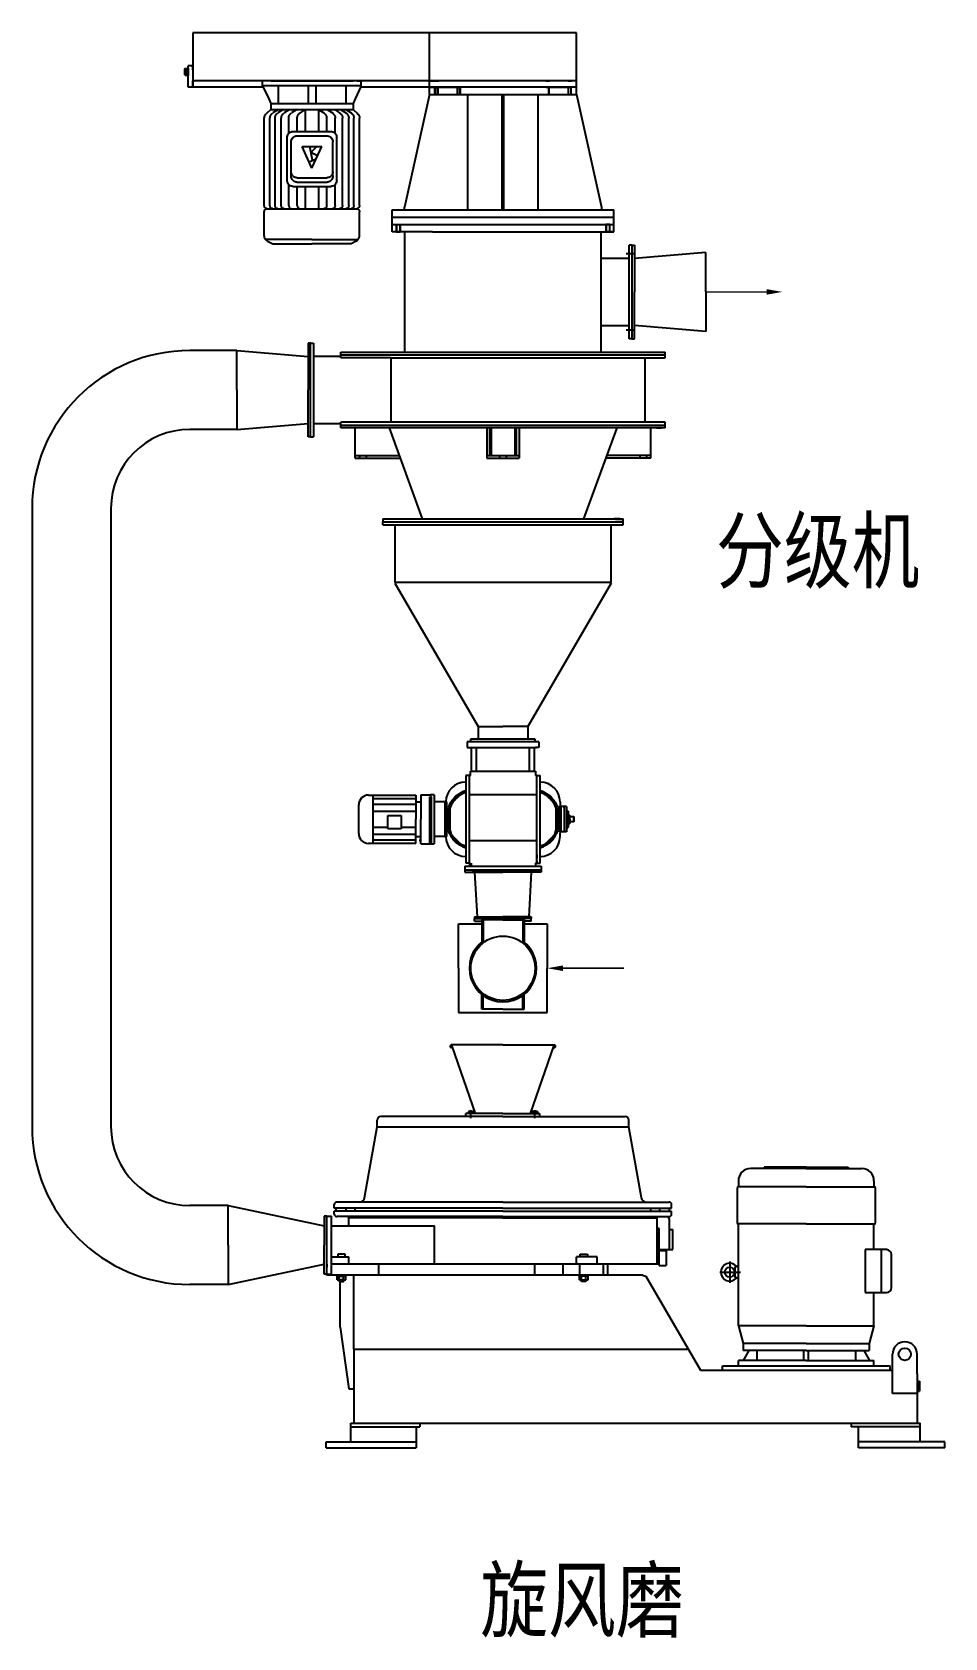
# Model space of a CAD drawing. Header units: millimetres. Extents: x 299 to 410, y 33 to 229.
import ezdxf

# ---------------------------------------------------------------- set-up
doc = ezdxf.new("R2010")
doc.units = ezdxf.units.MM
for name, pattern in [('GEN3A', [3.75, 3, -0.75]), ('GEN7', [13.75, 9.75, -1.5, 1, -1.5]), ('GEN7A', [7.625, 6, -0.75, 0.125, -0.75])]:
    doc.linetypes.add(name, pattern=pattern)
for name, color, linetype in [('0N', 7, 'Continuous'), ('2A', 7, 'GEN7'), ('3A', 6, 'GEN3A'), ('7', 4, 'GEN7'), ('7A', 4, 'GEN7A'), ('8', 1, 'Continuous'), ('9', 253, 'Continuous'), ('9N', 253, 'Continuous'), ('BEHIND', 253, 'Continuous'), ('sb', 2, 'Continuous')]:
    doc.layers.add(name, color=color, linetype=linetype)
doc.layers.add('AM_0', color=7, linetype='Continuous', lineweight=50)
doc.styles.add('QSDI', font='SimSun.ttf', dxfattribs={"width": 0.8})

# ---------------------------------------------------------------- blocks, each defined once
blk = doc.blocks.new('*U2')
at = {"layer": '0N'}
for p, q in [((0, 15), (0, -15)), ((3, 15), (0, 15)), ((3, -15), (3, 15)), ((0, -15), (3, -15))]:
    blk.add_line(p, q, dxfattribs=at)

msp = doc.modelspace()

# ---------------------------------------------------------------- linework, layer by layer
at = {"color": 2}
for p, q in [((347.15, 222.62), (347.15, 228.56)), ((318.35, 228.47), (318.35, 221.87)), ((365, 228.47), (318.35, 228.47)), ((318.35, 221.87), (318.35, 222.62)), ((327.33, 222.62), (318.35, 222.62)), ((326.89, 221.87), (318.35, 221.87)), ((327.33, 222.62), (318.5, 222.62)), ((364.85, 222.62), (321.72, 222.62)), ((326.82, 222.02), (326.82, 222.62)), ((337.83, 222.62), (327.81, 222.62)), ((337.83, 222.62), (327.81, 222.62)), ((365, 221.87), (338.75, 221.87)), ((347.15, 220.97), (344.07, 207.26)), ((347.15, 221.87), (347.15, 222.62)), ((347.15, 222.62), (347.7, 222.62)), ((347.15, 220.97), (347.15, 221.87)), ((347.15, 220.97), (365, 220.97)), ((348.15, 221.87), (350.49, 221.87)), ((352.85, 221.87), (350.85, 221.87)), ((354.35, 222.62), (350.95, 222.62)), ((351.8, 206.96), (351.8, 220.97)), ((355.95, 220.97), (355.95, 206.96)), ((356.19, 206.96), (356.19, 220.97)), ((361.28, 222.62), (357.8, 222.62)), ((360.35, 206.96), (360.35, 220.97)), ((361.65, 221.87), (363.99, 221.87)), ((365, 220.97), (365, 221.87)), ((365, 220.97), (368.07, 207.26)), ((344.07, 206.96), (344.07, 207.26)), ((355.95, 207.26), (356.19, 207.26)), ((368.07, 207.26), (368.07, 206.96)), ((342.57, 206.06), (342.57, 206.96)), ((342.57, 206.96), (369.57, 206.96)), ((342.57, 206.06), (343.08, 206.06)), ((342.57, 205.16), (342.57, 206.06)), ((342.57, 206.06), (369.57, 206.06)), ((342.57, 205.16), (343.08, 205.16)), ((342.57, 204.26), (342.57, 205.16)), ((342.57, 205.16), (369.57, 205.16)), ((343.56, 206.06), (348.99, 206.06)), ((343.56, 205.16), (344.67, 205.16)), ((343.56, 205.16), (344.67, 205.16)), ((344.97, 205.16), (354.57, 205.16)), ((363.15, 206.06), (368.58, 206.06)), ((369.06, 206.06), (369.57, 206.06)), ((369.06, 205.16), (369.57, 205.16)), ((369.18, 206.96), (369.57, 206.96)), ((369.57, 206.06), (369.57, 206.96)), ((369.57, 205.16), (369.57, 206.06)), ((369.57, 204.26), (369.57, 205.16)), ((347.51, 204.26), (342.57, 204.26)), ((344.12, 189.65), (344.12, 204.26)), ((347.51, 204.26), (369.57, 204.26)), ((368.03, 189.65), (368.03, 204.26)), ((369.57, 204.26), (368.97, 204.26)), ((371.77, 202.66), (371.41, 202.66)), ((371.41, 191.26), (371.41, 202.66)), ((371.77, 202.66), (372.07, 202.66)), ((371.77, 202.66), (371.77, 191.26)), ((372.07, 202.66), (372.07, 196.96)), ((380.77, 201.76), (372.07, 201.04)), ((380.77, 196.96), (380.77, 201.76)), ((371.41, 201.04), (368.1, 201.04)), ((372.07, 191.26), (372.07, 196.96)), ((380.77, 196.96), (380.77, 192.16)), ((368.1, 192.88), (371.41, 192.88)), ((380.77, 192.16), (372.07, 192.88)), ((323.67, 189.83), (317.97, 189.83)), ((323.67, 189.83), (332.37, 189.11)), ((323.67, 185.03), (323.67, 189.83)), ((332.37, 190.73), (332.37, 185.03)), ((332.67, 190.73), (332.37, 190.73)), ((332.67, 190.73), (333.03, 190.73)), ((332.67, 179.33), (332.67, 190.73)), ((333.03, 190.73), (333.03, 179.33)), ((336.35, 189.29), (336.35, 189.65)), ((336.35, 189.65), (375.8, 189.65)), ((371.77, 191.26), (371.41, 191.26)), ((371.77, 191.26), (372.07, 191.26)), ((375.8, 189.29), (375.8, 189.65)), ((336.35, 189.11), (333.03, 189.11)), ((336.35, 189.29), (337.1, 189.29)), ((336.35, 189.29), (336.95, 189.29)), ((336.35, 188.93), (336.35, 189.29)), ((342.42, 188.93), (336.35, 188.93)), ((337.1, 189.29), (375.8, 189.29)), ((337.25, 189.29), (348.63, 189.29)), ((342.42, 188.93), (342.42, 181.13)), ((342.42, 188.93), (375.8, 188.93)), ((363.54, 189.29), (374.87, 189.29)), ((373.39, 181.13), (373.39, 188.93)), ((375.23, 189.29), (375.8, 189.29)), ((375.8, 188.93), (375.8, 189.29)), ((323.67, 185.03), (323.67, 180.23)), ((332.37, 179.33), (332.37, 185.03)), ((323.67, 180.23), (317.97, 180.23)), ((323.67, 180.23), (332.37, 180.95)), ((333.03, 180.95), (336.35, 180.95)), ((336.35, 180.77), (336.35, 181.13)), ((336.35, 181.13), (336.35, 181.13)), ((375.8, 181.13), (336.35, 181.13)), ((336.35, 180.77), (336.89, 180.77)), ((337.1, 180.77), (375.8, 180.77)), ((365.97, 180.77), (374.87, 180.77)), ((375.8, 180.77), (375.8, 181.13)), ((332.67, 179.33), (332.37, 179.33)), ((332.67, 179.33), (333.03, 179.33)), ((354.09, 177.08), (358.05, 177.08)), ((298.77, 170.63), (298.77, 95.42)), ((308.37, 170.63), (308.37, 95.42)), ((341.45, 168.98), (342.05, 168.98)), ((341.45, 168.62), (341.45, 168.98)), ((341.45, 168.62), (342.05, 168.62)), ((341.45, 168.62), (342.2, 168.62)), ((342.2, 168.62), (369.06, 168.62)), ((342.35, 168.98), (346.39, 168.98)), ((342.35, 168.62), (343.08, 168.62)), ((342.9, 168.62), (342.9, 161.63)), ((365.76, 168.98), (368.57, 168.98)), ((368.57, 168.98), (370.7, 168.98)), ((369.06, 168.62), (370.7, 168.62)), ((369.24, 161.63), (369.24, 168.62)), ((370.7, 168.62), (370.7, 168.98)), ((356.07, 161.63), (342.9, 161.63)), ((343.08, 161.63), (342.93, 161.54)), ((342.93, 161.54), (353.04, 144.08)), ((369.24, 161.63), (356.07, 161.63)), ((369.22, 161.54), (359.1, 144.08)), ((369.06, 161.63), (369.22, 161.54)), ((353.04, 144.08), (353.04, 142.58)), ((353.04, 144.08), (356.07, 144.08)), ((359.1, 144.08), (356.07, 144.08)), ((359.1, 144.08), (359.1, 142.58)), ((360.44, 142.22), (351.71, 142.22)), ((360.44, 142.22), (351.71, 142.22)), ((351.71, 142.22), (351.71, 141.54)), ((351.71, 141.54), (360.15, 141.54)), ((352, 141.54), (352.31, 141.54)), ((352.17, 142.22), (352.17, 142.58)), ((352.17, 142.58), (359.97, 142.58)), ((352.24, 138.68), (352.24, 141.54)), ((352.86, 138.68), (352.86, 141.54)), ((359.29, 138.68), (359.29, 141.54)), ((359.91, 138.68), (359.91, 141.54)), ((359.97, 142.58), (359.97, 142.22)), ((360.44, 141.54), (360.03, 141.54)), ((360.44, 142.22), (360.44, 141.54)), ((352.12, 138.68), (352.79, 138.68)), ((352.12, 138.68), (360.03, 138.68)), ((352.12, 138.14), (352.12, 138.68)), ((359.36, 138.68), (360.03, 138.68)), ((360.03, 138.68), (360.03, 138.14)), ((351.54, 138.14), (351.54, 138.05)), ((351.95, 138.14), (351.54, 138.14)), ((351.54, 138.05), (351.54, 127.49)), ((351.54, 137.37), (351.54, 137.33)), ((351.95, 138.14), (351.95, 137.88)), ((351.95, 138.14), (351.95, 127.49)), ((351.95, 138.14), (351.95, 138.14)), ((351.95, 138.14), (352.12, 138.14)), ((351.95, 137.54), (351.95, 137.11)), ((360.2, 138.14), (360.03, 138.14)), ((360.2, 138.14), (360.61, 138.14)), ((360.2, 127.49), (360.2, 138.14)), ((360.2, 137.88), (360.2, 138.14)), ((360.2, 137.88), (360.2, 138.14)), ((360.2, 137.11), (360.2, 137.54)), ((360.2, 137.11), (360.2, 137.54)), ((360.61, 127.49), (360.61, 138.14)), ((339.72, 135.75), (340.29, 135.75)), ((340.22, 135.75), (340.22, 129.88)), ((340.22, 135.33), (345.45, 135.33)), ((340.29, 135.75), (345.45, 135.75)), ((345.45, 135.75), (345.45, 132.81)), ((345.45, 134.93), (346.06, 134.93)), ((346.06, 135.79), (346.06, 135.65)), ((346.06, 135.79), (347.24, 135.79)), ((346.06, 135.65), (346.06, 135.13)), ((346.06, 135.13), (346.06, 132.81)), ((347.68, 135.79), (347.24, 135.79)), ((347.24, 135.79), (347.24, 135.56)), ((347.24, 135.79), (347.24, 135.56)), ((347.68, 135.79), (347.68, 129.84)), ((349.01, 134.93), (347.68, 134.93)), ((349.01, 134.93), (349.13, 134.93)), ((351.95, 135.84), (360.2, 135.84)), ((363.02, 134.93), (363.02, 134.45)), ((338.52, 131.08), (338.52, 134.55)), ((340.22, 134.64), (345.45, 134.64)), ((340.22, 133.78), (345.45, 133.78)), ((342.05, 131.64), (342.05, 133.28)), ((342.05, 133.28), (343.69, 133.28)), ((343.69, 133.28), (343.69, 131.64)), ((363.53, 134.36), (363.1, 134.36)), ((363.81, 134.36), (363.53, 134.36)), ((363.53, 134.36), (363.53, 134.22)), ((363.53, 134.36), (363.53, 131.27)), ((363.53, 134.22), (363.53, 134.23)), ((363.81, 134.36), (363.81, 131.27)), ((363.81, 133.85), (363.95, 133.85)), ((364.01, 133.78), (363.95, 133.85)), ((364.01, 133.78), (364.01, 131.85)), ((364.01, 133.33), (364.19, 133.33)), ((364.19, 132.81), (364.19, 133.33)), ((364.19, 133.14), (364.7, 133.14)), ((364.7, 133.14), (364.7, 132.49)), ((364.7, 132.49), (364.7, 133.14)), ((340.22, 131.85), (342.05, 131.85)), ((340.22, 130.99), (345.45, 130.99)), ((343.69, 131.64), (342.05, 131.64)), ((343.69, 131.85), (345.45, 131.85)), ((345.45, 129.88), (345.45, 132.81)), ((346.06, 129.84), (346.06, 132.81)), ((347.24, 129.84), (347.24, 132.81)), ((363.02, 130.7), (363.02, 131.18)), ((363.53, 131.27), (363.1, 131.27)), ((363.53, 131.41), (363.53, 131.4)), ((363.53, 131.27), (363.53, 131.41)), ((363.81, 131.27), (363.53, 131.27)), ((363.81, 131.78), (363.95, 131.78)), ((363.95, 131.78), (364.01, 131.85)), ((364.01, 132.3), (364.19, 132.3)), ((364.19, 132.81), (364.19, 132.3)), ((364.7, 132.49), (364.19, 132.49)), ((345.45, 129.88), (339.72, 129.88)), ((340.22, 130.3), (345.45, 130.3)), ((345.45, 130.7), (346.06, 130.7)), ((346.06, 129.84), (347.68, 129.84)), ((349.01, 130.7), (347.68, 130.7)), ((349.01, 130.7), (349.13, 130.7)), ((360.2, 130.2), (351.95, 130.2)), ((351.43, 127.11), (360.72, 127.11)), ((351.43, 127.11), (351.43, 126.62)), ((351.95, 127.49), (351.54, 127.49)), ((351.95, 127.49), (352.12, 127.49)), ((360.2, 127.49), (360.03, 127.49)), ((360.03, 127.49), (360.03, 127.11)), ((360.2, 128.52), (360.2, 128.09)), ((360.2, 127.75), (360.2, 127.49)), ((360.2, 127.49), (360.61, 127.49)), ((360.61, 128.3), (360.61, 128.18)), ((360.61, 128.3), (360.61, 128.26)), ((360.61, 127.49), (360.61, 127.65)), ((360.72, 127.11), (360.72, 126.62)), ((351.43, 126.62), (351.43, 126.38)), ((360.72, 126.62), (351.43, 126.62)), ((351.43, 126.38), (356.07, 126.38)), ((352.32, 126.62), (356.07, 126.62)), ((352.62, 126.38), (352.94, 120.96)), ((359.82, 126.62), (356.07, 126.62)), ((360.72, 126.38), (356.07, 126.38)), ((359.52, 126.38), (359.21, 120.96)), ((360.72, 126.62), (360.72, 126.38)), ((350.67, 114.69), (350.67, 120.09)), ((350.67, 120.09), (353.49, 120.09)), ((352.62, 120.96), (356.07, 120.96)), ((352.62, 120.96), (352.62, 120.72)), ((352.62, 120.72), (356.07, 120.72)), ((352.62, 120.42), (352.62, 120.72)), ((352.62, 120.42), (353.49, 120.42)), ((353.49, 120.72), (353.49, 117.87)), ((356.07, 120.57), (353.49, 120.57)), ((353.67, 120.57), (353.67, 117.79)), ((359.52, 120.96), (356.07, 120.96)), ((359.52, 120.72), (356.07, 120.72)), ((356.07, 120.57), (358.65, 120.57)), ((358.47, 120.57), (358.47, 117.79)), ((358.65, 120.72), (358.65, 117.87)), ((359.52, 120.42), (358.65, 120.42)), ((358.65, 120.09), (361.47, 120.09)), ((359.52, 120.96), (359.52, 120.72)), ((359.52, 120.42), (359.52, 120.72)), ((361.47, 120.09), (361.47, 114.69)), ((350.67, 114.69), (350.67, 109.29)), ((361.47, 109.29), (361.47, 114.69)), ((353.49, 109.71), (353.49, 111.51)), ((353.67, 109.71), (353.67, 111.6)), ((358.47, 109.71), (358.47, 111.6)), ((358.65, 109.71), (358.65, 111.51)), ((356.07, 109.71), (353.49, 109.71)), ((356.07, 109.71), (358.65, 109.71)), ((350.67, 109.29), (361.47, 109.29)), ((349.77, 105.36), (349.77, 105.3)), ((356.07, 105.36), (349.77, 105.36)), ((349.94, 105.06), (349.77, 105.06)), ((352.71, 97.02), (349.89, 105.22)), ((356.07, 105.36), (362.37, 105.36)), ((359.44, 97.02), (362.26, 105.22)), ((362.21, 105.06), (362.37, 105.06)), ((362.37, 105.36), (362.37, 105.3)), ((340.76, 95.38), (340.76, 96.21)), ((356.07, 96.66), (341.21, 96.66)), ((351.57, 96.66), (351.57, 97.02)), ((356.07, 97.02), (351.57, 97.02)), ((351.88, 97.26), (351.88, 97.11)), ((352.17, 97.11), (351.88, 97.11)), ((351.9, 97.02), (351.9, 97.09)), ((351.9, 97.09), (352.44, 97.09)), ((351.92, 97.11), (351.92, 97.09)), ((351.95, 97.28), (352.4, 97.28)), ((352.03, 97.11), (352.03, 97.26)), ((352.14, 97.02), (352.21, 97.09)), ((352.47, 97.11), (352.17, 97.11)), ((352.18, 97.02), (352.25, 97.09)), ((352.32, 97.26), (352.32, 97.11)), ((352.43, 97.09), (352.43, 97.11)), ((352.44, 97.09), (352.44, 97.02)), ((352.47, 97.11), (352.47, 97.26)), ((356.07, 97.02), (360.57, 97.02)), ((356.07, 96.66), (370.94, 96.66)), ((359.68, 97.11), (359.68, 97.26)), ((359.68, 97.11), (359.97, 97.11)), ((360.24, 97.09), (359.7, 97.09)), ((359.7, 97.09), (359.7, 97.02)), ((359.72, 97.09), (359.72, 97.11)), ((360.2, 97.28), (359.75, 97.28)), ((359.83, 97.26), (359.83, 97.11)), ((359.97, 97.02), (359.9, 97.09)), ((360.01, 97.02), (359.94, 97.09)), ((359.97, 97.11), (360.27, 97.11)), ((360.12, 97.11), (360.12, 97.26)), ((360.23, 97.11), (360.23, 97.09)), ((360.24, 97.02), (360.24, 97.09)), ((360.27, 97.26), (360.27, 97.11)), ((360.57, 96.66), (360.57, 97.02)), ((371.39, 95.38), (371.39, 96.21)), ((339.24, 86.75), (340.76, 95.38)), ((340.76, 95.38), (371.39, 95.38)), ((372.91, 86.75), (371.39, 95.38)), ((392.97, 90.33), (386.22, 90.33)), ((387.87, 90.48), (387.87, 90.33)), ((392.97, 90.48), (387.87, 90.48)), ((392.97, 90.48), (398.07, 90.48)), ((392.97, 90.33), (399.72, 90.33)), ((398.07, 90.48), (398.07, 90.33)), ((384.57, 88.01), (384.57, 83.66)), ((392.97, 88.08), (384.65, 88.08)), ((384.72, 88.83), (384.72, 88.08)), ((392.97, 88.08), (401.3, 88.08)), ((401.22, 88.83), (401.22, 88.08)), ((401.37, 88.01), (401.37, 83.66)), ((335.55, 85.5), (335.55, 85.95)), ((356.07, 86.25), (335.85, 86.25)), ((356.07, 86.25), (376.29, 86.25)), ((376.59, 85.5), (376.59, 85.95)), ((322.62, 85.82), (317.97, 85.82)), ((322.62, 85.82), (334.32, 83.34)), ((322.62, 81.02), (322.62, 85.82)), ((334.32, 84.54), (334.32, 81.02)), ((334.62, 84.54), (334.32, 84.54)), ((334.62, 84.54), (335.22, 84.54)), ((334.62, 78.69), (334.62, 84.54)), ((335.22, 77.49), (335.22, 84.54)), ((356.07, 85.5), (335.55, 85.5)), ((335.55, 84.78), (335.55, 85.14)), ((356.07, 85.14), (335.55, 85.14)), ((335.79, 85.14), (335.79, 85.5)), ((356.07, 84.48), (335.85, 84.48)), ((336.99, 85.14), (336.99, 85.5)), ((337.17, 84.48), (337.32, 84.33)), ((337.32, 83.34), (337.32, 84.33)), ((356.07, 84.33), (337.32, 84.33)), ((338.09, 85.14), (338.09, 85.5)), ((356.07, 85.5), (376.59, 85.5)), ((356.07, 85.14), (376.59, 85.14)), ((356.07, 84.48), (376.29, 84.48)), ((356.07, 84.33), (374.84, 84.33)), ((374.06, 85.14), (374.06, 85.5)), ((374.84, 84.33), (374.99, 84.48)), ((374.84, 78.69), (374.84, 84.33)), ((375.15, 85.14), (375.15, 85.5)), ((375.15, 85.14), (376.44, 85.14)), ((376.34, 84.14), (376.19, 84.48)), ((376.34, 80.5), (376.34, 84.14)), ((376.35, 85.14), (376.35, 85.5)), ((376.59, 84.78), (376.59, 85.14)), ((335.22, 83.34), (347.76, 83.34)), ((347.76, 78.69), (347.76, 83.34)), ((375.08, 83.04), (374.84, 83.04)), ((375.08, 80.49), (375.08, 83.04)), ((376.34, 82.89), (376.73, 82.89)), ((376.73, 80.49), (376.73, 82.89)), ((392.97, 83.58), (384.65, 83.58)), ((384.72, 71.19), (384.72, 83.58)), ((392.97, 83.58), (401.3, 83.58)), ((401.22, 80.46), (401.22, 83.58)), ((322.62, 81.02), (322.62, 76.22)), ((334.32, 77.49), (334.32, 81.02)), ((374.84, 80.49), (376.73, 80.49)), ((375.08, 78.54), (375.08, 80.49)), ((375.08, 80.34), (375.92, 80.34)), ((375.33, 80.49), (375.33, 80.34)), ((375.66, 80.49), (375.66, 80.34)), ((375.92, 80.34), (375.92, 78.54)), ((400.13, 80.46), (400.13, 75.24)), ((402.74, 80.46), (400.13, 80.46)), ((402.08, 80.46), (402.08, 75.24)), ((322.62, 76.22), (334.32, 78.69)), ((334.62, 77.34), (334.62, 78.69)), ((334.62, 78.69), (334.62, 78.32)), ((335.22, 79.59), (337.32, 79.59)), ((356.07, 78.69), (335.22, 78.69)), ((335.97, 79.89), (335.97, 79.59)), ((336.87, 79.89), (335.97, 79.89)), ((336.87, 79.59), (336.87, 79.89)), ((337.32, 78.69), (337.32, 79.59)), ((340.92, 78.69), (340.92, 77.34)), ((375.08, 78.69), (356.07, 78.69)), ((359.94, 77.34), (359.94, 78.69)), ((363.39, 77.34), (363.39, 78.69)), ((365, 78.69), (365, 79.59)), ((367.55, 79.59), (365, 79.59)), ((365.44, 77.34), (365.44, 78.69)), ((365.45, 79.59), (365.45, 79.89)), ((365.45, 79.89), (366.35, 79.89)), ((366.35, 79.89), (366.35, 79.59)), ((367.55, 78.69), (367.55, 79.59)), ((368.29, 77.34), (368.29, 78.69)), ((368.84, 77.34), (368.84, 78.69)), ((375.08, 78.54), (375.92, 78.54)), ((384.3, 78.29), (384.27, 77.72)), ((384.3, 77.72), (384.3, 78.26)), ((384.72, 78.4), (384.39, 78.38)), ((384.72, 77.04), (384.72, 78.4)), ((403.34, 75.84), (403.34, 79.86)), ((322.62, 76.22), (317.97, 76.22)), ((334.62, 77.49), (334.32, 77.49)), ((334.62, 77.49), (335.22, 77.49)), ((337.92, 77.34), (334.62, 77.34)), ((335.87, 77.25), (335.87, 77.34)), ((335.87, 77.25), (336.98, 77.25)), ((335.91, 76.8), (335.91, 77.22)), ((336.81, 76.77), (336.04, 76.77)), ((336.12, 76.62), (336.12, 76.77)), ((336.12, 76.62), (336.2, 76.59)), ((336.12, 76.62), (336.72, 76.62)), ((336.16, 76.8), (336.16, 77.22)), ((336.2, 76.59), (336.2, 76.77)), ((336.2, 76.59), (336.65, 76.59)), ((336.27, 71.04), (336.27, 76.59)), ((336.65, 76.59), (336.65, 76.77)), ((336.65, 76.59), (336.72, 76.62)), ((336.68, 76.8), (336.68, 77.22)), ((336.72, 76.62), (336.72, 76.77)), ((336.94, 76.8), (336.94, 77.22)), ((336.98, 77.25), (336.98, 77.34)), ((337.92, 68.34), (337.92, 77.34)), ((356.07, 77.34), (337.92, 77.34)), ((373.07, 77.34), (356.07, 77.34)), ((365.34, 77.25), (365.34, 77.34)), ((366.45, 77.25), (365.34, 77.25)), ((365.38, 76.8), (365.38, 77.22)), ((365.51, 76.77), (366.29, 76.77)), ((365.6, 76.62), (365.6, 76.77)), ((366.2, 76.62), (365.6, 76.62)), ((365.67, 76.59), (365.6, 76.62)), ((365.64, 76.8), (365.64, 77.22)), ((365.67, 76.59), (365.67, 76.77)), ((366.12, 76.59), (365.67, 76.59)), ((366.12, 76.59), (366.12, 76.77)), ((366.2, 76.62), (366.12, 76.59)), ((366.16, 76.8), (366.16, 77.22)), ((366.2, 76.62), (366.2, 76.77)), ((366.42, 76.8), (366.42, 77.22)), ((366.45, 77.25), (366.45, 77.34)), ((373.07, 77.34), (373.47, 77.24)), ((373.47, 77.24), (380.09, 65.79)), ((384.3, 77.14), (384.27, 77.72)), ((384.3, 77.72), (384.3, 77.17)), ((384.72, 77.04), (384.39, 77.06)), ((400.13, 75.24), (402.74, 75.24)), ((401.22, 71.19), (401.22, 75.24)), ((336.27, 71.04), (337.32, 63.54)), ((337.92, 68.34), (337.92, 70.45)), ((384.72, 71.19), (385.29, 69.06)), ((392.97, 71.19), (384.72, 71.19)), ((392.97, 71.19), (401.22, 71.19)), ((401.22, 71.19), (400.65, 69.06)), ((385.29, 69.06), (385.29, 68.19)), ((392.97, 69.06), (385.29, 69.06)), ((392.97, 69.06), (400.65, 69.06)), ((400.65, 69.06), (400.65, 68.19)), ((337.92, 68.34), (337.92, 66.41)), ((337.92, 68.34), (337.92, 59.34)), ((337.92, 68.34), (378.61, 68.34)), ((384.72, 66.33), (384.72, 66.99)), ((392.97, 66.99), (384.72, 66.99)), ((385.98, 68.19), (385.29, 66.99)), ((392.97, 68.19), (385.29, 68.19)), ((386.97, 68.19), (386.97, 66.99)), ((392.67, 66.99), (392.67, 68.19)), ((392.97, 68.19), (400.65, 68.19)), ((392.97, 66.99), (401.22, 66.99)), ((393.27, 66.99), (393.27, 68.19)), ((398.97, 68.19), (398.97, 66.99)), ((399.97, 68.19), (400.66, 66.99)), ((401.22, 66.33), (401.22, 66.99)), ((403.47, 62.94), (403.47, 67.74)), ((406.47, 65.34), (406.47, 67.74)), ((380.09, 65.79), (403.47, 65.79)), ((382.77, 65.79), (382.77, 66.33)), ((382.77, 66.33), (403.17, 66.33)), ((403.17, 65.79), (403.17, 66.33)), ((406.47, 65.34), (406.47, 59.34)), ((337.32, 63.54), (337.92, 63.54)), ((406.47, 62.94), (403.47, 62.94)), ((406.47, 64.44), (406.77, 64.44)), ((406.47, 63.24), (406.77, 63.24)), ((406.77, 64.44), (406.77, 63.24)), ((406.77, 63.39), (406.77, 64.29)), ((337.56, 57.09), (337.56, 59.34)), ((337.56, 59.34), (406.83, 59.34)), ((337.56, 58.89), (345.96, 58.89)), ((345.51, 58.89), (345.51, 56.34)), ((345.96, 59.34), (345.96, 58.89)), ((398.43, 59.34), (398.43, 58.89)), ((406.83, 58.89), (398.43, 58.89)), ((399.33, 56.34), (399.33, 58.89)), ((406.83, 57.09), (406.83, 59.34)), ((334.55, 56.34), (334.55, 57.09)), ((334.55, 57.09), (345.5, 57.09)), ((409.83, 57.09), (399.33, 57.09)), ((409.85, 56.34), (409.85, 57.09)), ((334.56, 56.34), (345.51, 56.34)), ((409.83, 56.34), (399.33, 56.34))]:
    msp.add_line(p, q, dxfattribs=at)
at = {"color": 2, "linetype": 'Continuous'}
for p, q in [((318.35, 224.45), (317.75, 224.45)), ((317.75, 224.18), (317.75, 224.45)), ((317.75, 223.47), (317.76, 223.48)), ((317.75, 221.87), (317.75, 223.28)), ((318.35, 223.99), (318.35, 224.45)), ((318.35, 221.87), (317.75, 221.87)), ((318.5, 222.62), (318.35, 222.62)), ((326.82, 222.02), (327.57, 220.43)), ((338.82, 222.02), (326.82, 222.02)), ((327.81, 222.62), (337.83, 222.62)), ((328.7, 222.02), (328.7, 220.43)), ((332.35, 222.02), (332.35, 219.88)), ((333.3, 222.02), (333.3, 219.88)), ((336.95, 222.02), (336.95, 220.43)), ((338.82, 222.02), (338.08, 220.43)), ((338.31, 222.62), (338.82, 222.62)), ((338.82, 222.02), (338.82, 222.62)), ((347.15, 222.62), (347.3, 222.62)), ((347.15, 221.87), (347.79, 221.87)), ((362.07, 221.87), (363.99, 221.87)), ((362.07, 221.87), (363.98, 221.87)), ((327.82, 219.13), (327.29, 218.67)), ((327.57, 220.43), (327.82, 219.88)), ((327.82, 219.88), (327.82, 219.13)), ((327.82, 219.88), (337.83, 219.88)), ((327.82, 219.88), (337.83, 219.88)), ((327.82, 219.13), (337.83, 219.13)), ((328.71, 219.13), (328.07, 218.73)), ((329.33, 219.13), (328.69, 218.73)), ((328.7, 220.43), (328.7, 219.88)), ((330.09, 219.13), (329.45, 218.73)), ((330.98, 219.13), (330.34, 218.73)), ((332.02, 219.13), (331.38, 218.73)), ((332.02, 219.13), (332.02, 216.47)), ((333.63, 219.13), (334.27, 218.73)), ((333.63, 219.13), (333.63, 216.47)), ((334.67, 219.13), (335.31, 218.73)), ((335.56, 219.13), (336.2, 218.73)), ((336.32, 219.13), (336.96, 218.73)), ((336.94, 219.13), (337.58, 218.73)), ((336.95, 220.43), (336.95, 219.88)), ((338.08, 220.43), (337.83, 219.88)), ((337.83, 219.88), (337.83, 219.13)), ((337.83, 219.13), (338.36, 218.67)), ((327.03, 218.08), (327.04, 218.16)), ((327.03, 207.46), (327.03, 218.08)), ((327.04, 218.16), (327.05, 218.24)), ((327.05, 218.24), (327.07, 218.32)), ((327.07, 218.32), (327.09, 218.39)), ((327.09, 218.39), (327.13, 218.46)), ((327.13, 218.46), (327.17, 218.52)), ((327.17, 218.52), (327.21, 218.59)), ((327.21, 218.59), (327.26, 218.64)), ((327.26, 218.64), (327.32, 218.69)), ((327.32, 218.69), (327.38, 218.73)), ((327.72, 218.08), (327.73, 218.16)), ((327.72, 207.46), (327.72, 218.08)), ((327.73, 218.16), (327.74, 218.24)), ((327.74, 218.24), (327.76, 218.32)), ((327.76, 218.32), (327.78, 218.39)), ((327.78, 218.39), (327.82, 218.46)), ((327.82, 218.46), (327.86, 218.52)), ((327.86, 218.52), (327.9, 218.59)), ((327.9, 218.59), (327.95, 218.64)), ((327.95, 218.64), (328.01, 218.69)), ((328.01, 218.69), (328.07, 218.73)), ((328.34, 218.08), (328.35, 218.16)), ((328.34, 207.46), (328.34, 218.08)), ((328.35, 218.16), (328.36, 218.24)), ((328.36, 218.24), (328.38, 218.32)), ((328.38, 218.32), (328.4, 218.39)), ((328.4, 218.39), (328.44, 218.46)), ((328.44, 218.46), (328.48, 218.52)), ((328.48, 218.52), (328.52, 218.59)), ((328.52, 218.59), (328.57, 218.64)), ((328.57, 218.64), (328.63, 218.69)), ((328.63, 218.69), (328.69, 218.73)), ((329.1, 218.08), (329.11, 218.16)), ((329.1, 207.46), (329.1, 218.08)), ((329.11, 218.16), (329.12, 218.24)), ((329.12, 218.24), (329.14, 218.32)), ((329.14, 218.32), (329.16, 218.39)), ((329.16, 218.39), (329.19, 218.46)), ((329.19, 218.46), (329.23, 218.52)), ((329.23, 218.52), (329.28, 218.59)), ((329.28, 218.59), (329.33, 218.64)), ((329.33, 218.64), (329.39, 218.69)), ((329.39, 218.69), (329.45, 218.73)), ((330, 218.16), (330.01, 218.24)), ((330, 218.08), (330, 218.16)), ((330, 216.24), (330, 218.08)), ((330.01, 218.24), (330.03, 218.32)), ((330.03, 218.32), (330.06, 218.39)), ((330.06, 218.39), (330.09, 218.46)), ((330.09, 218.46), (330.13, 218.52)), ((330.13, 218.52), (330.18, 218.59)), ((330.18, 218.59), (330.23, 218.64)), ((330.23, 218.64), (330.28, 218.69)), ((330.28, 218.69), (330.34, 218.73)), ((331.03, 218.08), (331.04, 218.16)), ((331.03, 216.47), (331.03, 218.08)), ((331.04, 218.16), (331.05, 218.24)), ((331.05, 218.24), (331.07, 218.32)), ((331.07, 218.32), (331.09, 218.39)), ((331.09, 218.39), (331.12, 218.46)), ((331.12, 218.46), (331.16, 218.52)), ((331.16, 218.52), (331.21, 218.59)), ((331.21, 218.59), (331.26, 218.64)), ((331.26, 218.64), (331.32, 218.69)), ((331.32, 218.69), (331.38, 218.73)), ((334.27, 218.73), (334.33, 218.69)), ((334.33, 218.69), (334.39, 218.64)), ((334.39, 218.64), (334.44, 218.59)), ((334.44, 218.59), (334.48, 218.52)), ((334.48, 218.52), (334.52, 218.46)), ((334.52, 218.46), (334.56, 218.39)), ((334.56, 218.39), (334.58, 218.32)), ((334.58, 218.32), (334.6, 218.24)), ((334.6, 218.24), (334.61, 218.16)), ((334.61, 218.16), (334.62, 218.08)), ((334.62, 216.47), (334.62, 218.08)), ((335.31, 218.73), (335.37, 218.69)), ((335.37, 218.69), (335.42, 218.64)), ((335.42, 218.64), (335.47, 218.59)), ((335.47, 218.59), (335.52, 218.52)), ((335.52, 218.52), (335.56, 218.46)), ((335.56, 218.46), (335.59, 218.39)), ((335.59, 218.39), (335.62, 218.32)), ((335.62, 218.32), (335.64, 218.24)), ((335.64, 218.24), (335.65, 218.16)), ((335.65, 218.16), (335.65, 218.08)), ((335.65, 216.24), (335.65, 218.08)), ((336.2, 218.73), (336.26, 218.69)), ((336.26, 218.69), (336.32, 218.64)), ((336.32, 218.64), (336.37, 218.59)), ((336.37, 218.59), (336.41, 218.52)), ((336.41, 218.52), (336.45, 218.46)), ((336.45, 218.46), (336.49, 218.39)), ((336.49, 218.39), (336.51, 218.32)), ((336.51, 218.32), (336.53, 218.24)), ((336.53, 218.24), (336.54, 218.16)), ((336.54, 218.16), (336.55, 218.08)), ((336.55, 207.46), (336.55, 218.08)), ((336.96, 218.73), (337.02, 218.69)), ((337.02, 218.69), (337.08, 218.64)), ((337.08, 218.64), (337.13, 218.59)), ((337.13, 218.59), (337.17, 218.52)), ((337.17, 218.52), (337.21, 218.46)), ((337.21, 218.46), (337.25, 218.39)), ((337.25, 218.39), (337.27, 218.32)), ((337.27, 218.32), (337.29, 218.24)), ((337.29, 218.24), (337.3, 218.16)), ((337.3, 218.16), (337.3, 218.08)), ((337.3, 207.46), (337.3, 218.08)), ((337.58, 218.73), (337.64, 218.69)), ((337.64, 218.69), (337.7, 218.64)), ((337.7, 218.64), (337.75, 218.59)), ((337.75, 218.59), (337.79, 218.52)), ((337.79, 218.52), (337.83, 218.46)), ((337.83, 218.46), (337.87, 218.39)), ((337.87, 218.39), (337.89, 218.32)), ((337.89, 218.32), (337.91, 218.24)), ((337.91, 218.24), (337.92, 218.16)), ((337.92, 218.16), (337.92, 218.08)), ((337.92, 207.46), (337.92, 218.08)), ((338.27, 218.73), (338.33, 218.69)), ((338.33, 218.69), (338.39, 218.64)), ((338.39, 218.64), (338.44, 218.59)), ((338.44, 218.59), (338.48, 218.52)), ((338.48, 218.52), (338.52, 218.46)), ((338.52, 218.46), (338.55, 218.39)), ((338.55, 218.39), (338.58, 218.32)), ((338.58, 218.32), (338.6, 218.24)), ((338.6, 218.24), (338.61, 218.16)), ((338.61, 218.16), (338.61, 218.08)), ((338.61, 207.46), (338.61, 218.08)), ((329.81, 215.72), (329.82, 215.84)), ((329.81, 210.55), (329.81, 215.72)), ((329.82, 215.84), (329.84, 215.95)), ((329.84, 215.95), (329.88, 216.06)), ((329.88, 216.06), (329.94, 216.16)), ((329.94, 216.16), (330.01, 216.25)), ((330.01, 216.25), (330.09, 216.33)), ((330.09, 216.33), (330.19, 216.39)), ((330.19, 216.39), (330.28, 216.44)), ((330.28, 216.44), (330.39, 216.46)), ((330.29, 215.2), (330.3, 215.31)), ((330.29, 211.07), (330.29, 215.2)), ((330.3, 215.31), (330.32, 215.43)), ((330.32, 215.43), (330.37, 215.54)), ((330.37, 215.54), (330.42, 215.64)), ((330.39, 216.46), (330.5, 216.47)), ((330.42, 215.64), (330.49, 215.73)), ((330.49, 215.73), (330.58, 215.8)), ((330.5, 216.47), (335.15, 216.47)), ((330.58, 215.8), (330.67, 215.87)), ((330.67, 215.87), (330.77, 215.91)), ((330.77, 215.91), (330.87, 215.94)), ((330.87, 215.94), (330.98, 215.95)), ((330.98, 215.95), (334.67, 215.95)), ((334.67, 215.95), (334.78, 215.94)), ((334.78, 215.94), (334.88, 215.91)), ((334.88, 215.91), (334.98, 215.87)), ((334.98, 215.87), (335.07, 215.8)), ((335.07, 215.8), (335.16, 215.73)), ((335.15, 216.47), (335.26, 216.46)), ((335.16, 215.73), (335.23, 215.64)), ((335.23, 215.64), (335.28, 215.54)), ((335.26, 216.46), (335.36, 216.44)), ((335.28, 215.54), (335.32, 215.43)), ((335.32, 215.43), (335.35, 215.31)), ((335.35, 215.31), (335.36, 215.2)), ((335.36, 216.44), (335.46, 216.39)), ((335.36, 211.07), (335.36, 215.2)), ((335.46, 216.39), (335.56, 216.33)), ((335.56, 216.33), (335.64, 216.25)), ((335.64, 216.25), (335.71, 216.16)), ((335.71, 216.16), (335.76, 216.06)), ((335.76, 216.06), (335.81, 215.95)), ((335.81, 215.95), (335.83, 215.84)), ((335.83, 215.84), (335.84, 215.72)), ((335.84, 210.55), (335.84, 215.72)), ((332.82, 212.03), (331.62, 214.65)), ((331.62, 214.65), (334.03, 214.65)), ((332.47, 212.8), (333.33, 213.13)), ((332.9, 212.97), (332.56, 214.65)), ((332.71, 213.92), (333.44, 214.65)), ((333.51, 213.51), (332.71, 213.92)), ((332.82, 212.03), (334.03, 214.65)), ((330.3, 211.48), (330.29, 211.6)), ((330.3, 210.96), (330.29, 211.07)), ((330.32, 211.37), (330.3, 211.48)), ((330.37, 211.26), (330.32, 211.37)), ((330.42, 211.16), (330.37, 211.26)), ((330.49, 211.07), (330.42, 211.16)), ((330.58, 210.99), (330.49, 211.07)), ((330.67, 210.93), (330.58, 210.99)), ((335.07, 210.99), (334.98, 210.93)), ((335.16, 211.07), (335.07, 210.99)), ((335.23, 211.16), (335.16, 211.07)), ((335.28, 211.26), (335.23, 211.16)), ((335.32, 211.37), (335.28, 211.26)), ((335.35, 211.48), (335.32, 211.37)), ((335.36, 211.6), (335.35, 211.48)), ((335.36, 211.07), (335.35, 210.96)), ((329.82, 210.43), (329.81, 210.55)), ((329.84, 210.32), (329.82, 210.43)), ((329.88, 210.21), (329.84, 210.32)), ((329.94, 210.11), (329.88, 210.21)), ((330.01, 210.02), (329.94, 210.11)), ((330, 207.46), (330, 210.03)), ((330.09, 209.94), (330.01, 210.02)), ((330.19, 209.88), (330.09, 209.94)), ((330.28, 209.83), (330.19, 209.88)), ((330.39, 209.81), (330.28, 209.83)), ((330.32, 210.84), (330.3, 210.96)), ((330.37, 210.73), (330.32, 210.84)), ((330.42, 210.63), (330.37, 210.73)), ((330.5, 209.8), (330.39, 209.81)), ((330.49, 210.54), (330.42, 210.63)), ((330.58, 210.47), (330.49, 210.54)), ((330.5, 209.8), (335.15, 209.8)), ((330.67, 210.4), (330.58, 210.47)), ((330.77, 210.88), (330.67, 210.93)), ((330.77, 210.36), (330.67, 210.4)), ((330.87, 210.86), (330.77, 210.88)), ((330.87, 210.33), (330.77, 210.36)), ((330.98, 210.85), (330.87, 210.86)), ((330.98, 210.32), (330.87, 210.33)), ((330.98, 210.85), (334.67, 210.85)), ((330.98, 210.32), (334.67, 210.32)), ((331.03, 207.46), (331.03, 209.8)), ((332.02, 209.8), (332.02, 207.08)), ((333.63, 209.8), (333.63, 207.08)), ((334.62, 207.46), (334.62, 209.8)), ((334.78, 210.86), (334.67, 210.85)), ((334.78, 210.33), (334.67, 210.32)), ((334.88, 210.88), (334.78, 210.86)), ((334.88, 210.36), (334.78, 210.33)), ((334.98, 210.93), (334.88, 210.88)), ((334.98, 210.4), (334.88, 210.36)), ((335.07, 210.47), (334.98, 210.4)), ((335.16, 210.54), (335.07, 210.47)), ((335.26, 209.81), (335.15, 209.8)), ((335.23, 210.63), (335.16, 210.54)), ((335.28, 210.73), (335.23, 210.63)), ((335.36, 209.83), (335.26, 209.81)), ((335.32, 210.84), (335.28, 210.73)), ((335.35, 210.96), (335.32, 210.84)), ((335.46, 209.88), (335.36, 209.83)), ((335.56, 209.94), (335.46, 209.88)), ((335.64, 210.02), (335.56, 209.94)), ((335.71, 210.11), (335.64, 210.02)), ((335.65, 207.46), (335.65, 210.03)), ((335.76, 210.21), (335.71, 210.11)), ((335.81, 210.32), (335.76, 210.21)), ((335.83, 210.43), (335.81, 210.32)), ((335.84, 210.55), (335.83, 210.43)), ((327.04, 207.4), (327.03, 207.46)), ((327.05, 207.34), (327.04, 207.4)), ((327.07, 207.29), (327.05, 207.34)), ((327.1, 207.24), (327.07, 207.29)), ((327.14, 207.19), (327.1, 207.24)), ((327.18, 207.15), (327.14, 207.19)), ((327.22, 207.12), (327.18, 207.15)), ((327.27, 207.1), (327.22, 207.12)), ((327.22, 207.04), (327.27, 207.06)), ((327.33, 207.09), (327.27, 207.1)), ((327.27, 207.06), (327.33, 207.08)), ((327.38, 207.08), (327.33, 207.09)), ((327.33, 207.08), (327.38, 207.08)), ((327.38, 207.08), (338.27, 207.08)), ((327.73, 207.4), (327.72, 207.46)), ((327.74, 207.34), (327.73, 207.4)), ((327.76, 207.29), (327.74, 207.34)), ((327.79, 207.24), (327.76, 207.29)), ((327.82, 207.19), (327.79, 207.24)), ((327.87, 207.15), (327.82, 207.19)), ((327.91, 207.12), (327.87, 207.15)), ((327.96, 207.1), (327.91, 207.12)), ((328.01, 207.09), (327.96, 207.1)), ((328.07, 207.08), (328.01, 207.09)), ((328.35, 207.4), (328.34, 207.46)), ((328.36, 207.34), (328.35, 207.4)), ((328.38, 207.29), (328.36, 207.34)), ((328.41, 207.24), (328.38, 207.29)), ((328.44, 207.19), (328.41, 207.24)), ((328.49, 207.15), (328.44, 207.19)), ((328.53, 207.12), (328.49, 207.15)), ((328.58, 207.1), (328.53, 207.12)), ((328.63, 207.09), (328.58, 207.1)), ((328.69, 207.08), (328.63, 207.09)), ((329.11, 207.4), (329.1, 207.46)), ((329.12, 207.34), (329.11, 207.4)), ((329.14, 207.29), (329.12, 207.34)), ((329.17, 207.24), (329.14, 207.29)), ((329.2, 207.19), (329.17, 207.24)), ((329.24, 207.15), (329.2, 207.19)), ((329.29, 207.12), (329.24, 207.15)), ((329.34, 207.1), (329.29, 207.12)), ((329.39, 207.09), (329.34, 207.1)), ((329.45, 207.08), (329.39, 207.09)), ((330, 207.46), (330, 207.4)), ((330, 207.4), (330.02, 207.34)), ((330.02, 207.34), (330.04, 207.29)), ((330.04, 207.29), (330.06, 207.24)), ((330.06, 207.24), (330.1, 207.19)), ((330.1, 207.19), (330.14, 207.15)), ((330.14, 207.15), (330.19, 207.12)), ((330.19, 207.12), (330.24, 207.1)), ((330.24, 207.1), (330.29, 207.09)), ((330.29, 207.09), (330.34, 207.08)), ((331.03, 207.46), (331.04, 207.4)), ((331.04, 207.4), (331.05, 207.34)), ((331.05, 207.34), (331.07, 207.29)), ((331.07, 207.29), (331.1, 207.24)), ((331.1, 207.24), (331.13, 207.19)), ((331.13, 207.19), (331.17, 207.15)), ((331.17, 207.15), (331.22, 207.12)), ((331.22, 207.12), (331.27, 207.1)), ((331.27, 207.1), (331.32, 207.09)), ((331.32, 207.09), (331.38, 207.08)), ((334.33, 207.09), (334.27, 207.08)), ((334.38, 207.1), (334.33, 207.09)), ((334.43, 207.12), (334.38, 207.1)), ((334.47, 207.15), (334.43, 207.12)), ((334.52, 207.19), (334.47, 207.15)), ((334.55, 207.24), (334.52, 207.19)), ((334.58, 207.29), (334.55, 207.24)), ((334.6, 207.34), (334.58, 207.29)), ((334.61, 207.4), (334.6, 207.34)), ((334.62, 207.46), (334.61, 207.4)), ((335.36, 207.09), (335.31, 207.08)), ((335.41, 207.1), (335.36, 207.09)), ((335.46, 207.12), (335.41, 207.1)), ((335.51, 207.15), (335.46, 207.12)), ((335.55, 207.19), (335.51, 207.15)), ((335.58, 207.24), (335.55, 207.19)), ((335.61, 207.29), (335.58, 207.24)), ((335.63, 207.34), (335.61, 207.29)), ((335.65, 207.4), (335.63, 207.34)), ((335.65, 207.46), (335.65, 207.4)), ((336.26, 207.09), (336.2, 207.08)), ((336.31, 207.1), (336.26, 207.09)), ((336.36, 207.12), (336.31, 207.1)), ((336.4, 207.15), (336.36, 207.12)), ((336.45, 207.19), (336.4, 207.15)), ((336.48, 207.24), (336.45, 207.19)), ((336.51, 207.29), (336.48, 207.24)), ((336.53, 207.34), (336.51, 207.29)), ((336.54, 207.4), (336.53, 207.34)), ((336.55, 207.46), (336.54, 207.4)), ((337.01, 207.09), (336.96, 207.08)), ((337.07, 207.1), (337.01, 207.09)), ((337.12, 207.12), (337.07, 207.1)), ((337.16, 207.15), (337.12, 207.12)), ((337.2, 207.19), (337.16, 207.15)), ((337.24, 207.24), (337.2, 207.19)), ((337.27, 207.29), (337.24, 207.24)), ((337.29, 207.34), (337.27, 207.29)), ((337.3, 207.4), (337.29, 207.34)), ((337.3, 207.46), (337.3, 207.4)), ((337.63, 207.09), (337.58, 207.08)), ((337.69, 207.1), (337.63, 207.09)), ((337.74, 207.12), (337.69, 207.1)), ((337.78, 207.15), (337.74, 207.12)), ((337.82, 207.19), (337.78, 207.15)), ((337.86, 207.24), (337.82, 207.19)), ((337.89, 207.29), (337.86, 207.24)), ((337.91, 207.34), (337.89, 207.29)), ((337.92, 207.4), (337.91, 207.34)), ((337.92, 207.46), (337.92, 207.4)), ((338.32, 207.09), (338.27, 207.08)), ((338.27, 207.08), (338.32, 207.08)), ((338.38, 207.1), (338.32, 207.09)), ((338.32, 207.08), (338.38, 207.06)), ((338.43, 207.12), (338.38, 207.1)), ((338.38, 207.06), (338.43, 207.04)), ((338.47, 207.15), (338.43, 207.12)), ((338.51, 207.19), (338.47, 207.15)), ((338.55, 207.24), (338.51, 207.19)), ((338.58, 207.29), (338.55, 207.24)), ((338.6, 207.34), (338.58, 207.29)), ((338.61, 207.4), (338.6, 207.34)), ((338.61, 207.46), (338.61, 207.4)), ((327.03, 206.71), (327.04, 206.77)), ((327.03, 206.46), (327.03, 206.71)), ((327.03, 203.83), (327.03, 206.71)), ((327.04, 206.77), (327.05, 206.82)), ((327.05, 206.82), (327.07, 206.88)), ((327.07, 206.88), (327.1, 206.93)), ((327.1, 206.93), (327.14, 206.97)), ((327.14, 206.97), (327.18, 207.01)), ((327.18, 207.01), (327.22, 207.04)), ((338.43, 207.04), (338.47, 207.01)), ((338.47, 207.01), (338.51, 206.97)), ((338.51, 206.97), (338.55, 206.93)), ((338.55, 206.93), (338.58, 206.88)), ((338.58, 206.88), (338.6, 206.82)), ((338.6, 206.82), (338.61, 206.77)), ((338.61, 206.77), (338.61, 206.71)), ((338.61, 203.83), (338.61, 206.71)), ((327.04, 203.74), (327.03, 203.83)), ((327.05, 203.66), (327.04, 203.74)), ((327.07, 203.57), (327.05, 203.66)), ((327.1, 203.5), (327.07, 203.57)), ((327.14, 203.42), (327.1, 203.5)), ((327.19, 203.35), (327.14, 203.42)), ((327.24, 203.29), (327.19, 203.35)), ((332.82, 203.35), (327.19, 203.35)), ((327.3, 203.23), (327.24, 203.29)), ((327.36, 203.19), (327.3, 203.23)), ((327.43, 203.15), (327.36, 203.19)), ((327.43, 203.15), (328.07, 202.82)), ((332.82, 203.35), (338.46, 203.35)), ((338.22, 203.15), (337.58, 202.82)), ((338.22, 203.15), (338.29, 203.19)), ((338.29, 203.19), (338.35, 203.23)), ((338.35, 203.23), (338.41, 203.29)), ((338.41, 203.29), (338.46, 203.35)), ((338.46, 203.35), (338.51, 203.42)), ((338.51, 203.42), (338.54, 203.5)), ((338.54, 203.5), (338.57, 203.57)), ((338.57, 203.57), (338.6, 203.66)), ((338.6, 203.66), (338.61, 203.74)), ((338.61, 204.47), (338.61, 204.53)), ((338.61, 203.74), (338.61, 203.83)), ((328.07, 202.82), (332.82, 202.82)), ((337.58, 202.82), (332.82, 202.82)), ((336.35, 180.77), (337.1, 180.77)), ((336.35, 180.41), (336.35, 180.77)), ((375.8, 180.41), (336.35, 180.41)), ((337.31, 180.77), (346.17, 180.77)), ((338.07, 176.72), (338.07, 180.41)), ((342.23, 180.41), (346.26, 169.34)), ((354.09, 180.41), (354.09, 176.72)), ((354.45, 180.41), (354.45, 177.08)), ((354.63, 180.41), (354.63, 177.08)), ((357.51, 180.41), (357.51, 177.08)), ((357.69, 180.41), (357.69, 177.08)), ((358.05, 180.41), (358.05, 176.72)), ((369.92, 180.41), (365.89, 169.34)), ((374.07, 176.72), (374.07, 180.41)), ((375.8, 180.41), (375.8, 180.77)), ((338.07, 177.08), (343.44, 177.08)), ((338.07, 176.72), (343.58, 176.72)), ((338.63, 177.08), (338.63, 176.72)), ((339.44, 177.08), (339.44, 176.72)), ((354.09, 176.72), (358.05, 176.72)), ((374.07, 176.72), (368.57, 176.72)), ((374.07, 177.08), (368.7, 177.08)), ((372.71, 177.08), (372.71, 176.72)), ((373.52, 177.08), (373.52, 176.72)), ((341.45, 169.34), (341.45, 168.98)), ((341.45, 169.34), (370.7, 169.34)), ((341.45, 168.98), (342.2, 168.98)), ((342.2, 168.98), (369.77, 168.98)), ((370.7, 168.98), (370.13, 168.98)), ((370.7, 168.98), (370.7, 169.34))]:
    msp.add_line(p, q, dxfattribs=at)
at = {"color": 2}
for centre, radius in [((356.07, 114.69), 3.91), ((383.67, 77.72), 0.6), ((404.97, 67.74), 0.75)]:
    msp.add_circle(centre, radius, dxfattribs=at)
for centre, radius, start, end in [((317.97, 170.63), 19.2, 90, 180), ((317.97, 170.63), 9.6, 90, 180), ((351.54, 134.93), 2.41, 90, 180), ((360.61, 134.93), 2.41, 0, 90), ((339.72, 134.55), 1.2, 90, 180), ((363.1, 134.45), 0.0859, 180, 270), ((339.72, 131.08), 1.2, 180, 270), ((363.1, 131.18), 0.0859, 90, 180), ((351.54, 130.7), 2.41, 180, 270), ((360.61, 130.7), 2.41, 270, 0), ((356.07, 114.69), 4.09, 125.8794, 54.1206), ((349.77, 105.18), 0.12, 90, 18.9698), ((349.77, 105.18), 0.12, 18.9698, 90), ((362.37, 105.18), 0.12, 161.0302, 90), ((362.37, 105.18), 0.12, 90, 161.0302), ((341.21, 96.21), 0.45, 90, 180), ((351.95, 97.15), 0.13, 55.6159, 124.3841), ((352.17, 96.79), 0.487, 72.4121, 107.5879), ((352.4, 97.15), 0.13, 55.6159, 124.3841), ((359.75, 97.15), 0.13, 55.6159, 124.3841), ((359.97, 96.79), 0.487, 72.4121, 107.5879), ((360.2, 97.15), 0.13, 55.6159, 124.3841), ((370.94, 96.21), 0.45, 0, 90), ((317.97, 95.42), 19.2, 180, 270), ((317.97, 95.42), 9.6, 180, 270), ((386.22, 88.83), 1.5, 90, 180), ((399.72, 88.83), 1.5, 0, 90), ((384.65, 88.01), 0.075, 90, 180), ((401.3, 88.01), 0.075, 0, 90), ((335.85, 85.95), 0.3, 90, 180), ((338.65, 86.85), 0.6, 270, 350), ((373.5, 86.85), 0.6, 190, 270), ((376.29, 85.95), 0.3, 0, 90), ((335.85, 84.78), 0.3, 180, 270), ((376.29, 84.78), 0.3, 270, 0), ((384.65, 83.66), 0.075, 180, 270), ((401.3, 83.66), 0.075, 270, 0), ((402.74, 79.86), 0.6, 0, 90), ((383.67, 77.72), 1.08, 41.951, 180), ((384.39, 78.29), 0.09, 92.8624, 177.3888), ((384.59, 78.54), 0.15, 221.951, 272.8624), ((336.04, 76.96), 0.296, 63.9624, 116.0376), ((336.04, 77.07), 0.296, 243.9624, 296.0376), ((336.42, 76.11), 1.14, 76.811, 103.189), ((336.42, 77.91), 1.14, 256.811, 283.189), ((336.81, 76.96), 0.296, 63.9624, 116.0376), ((336.81, 77.07), 0.296, 243.9624, 296.0376), ((365.51, 76.96), 0.296, 63.9624, 116.0376), ((365.51, 77.07), 0.296, 243.9624, 296.0376), ((365.9, 76.11), 1.14, 76.811, 103.189), ((365.9, 77.91), 1.14, 256.811, 283.189), ((366.29, 76.96), 0.296, 63.9624, 116.0376), ((366.29, 77.07), 0.296, 243.9624, 296.0376), ((383.67, 77.72), 1.08, 180, 318.049), ((384.39, 77.14), 0.09, 182.6112, 267.1376), ((384.59, 76.89), 0.15, 87.1376, 138.049), ((402.74, 75.84), 0.6, 270, 0), ((404.97, 67.74), 1.5, 0, 180)]:
    msp.add_arc(centre, radius, start, end, dxfattribs=at)
msp.add_point((384.52, 78.39), dxfattribs=at)
for points in [[(344.12, 204.26), (343.97, 204.26), (344.12, 204.11)], [(344.12, 189.65), (344.12, 189.8), (343.97, 189.65)], [(343.08, 161.63), (342.93, 161.54), (342.91, 161.63)], [(369.06, 161.63), (369.22, 161.54), (369.24, 161.63)]]:
    msp.add_solid(points, dxfattribs=at)
at = {"layer": '0N', "color": 2}
for p, q in [((317.39, 224.15), (317.36, 224.09)), ((317.36, 223.37), (317.36, 224.09)), ((317.39, 223.32), (317.36, 223.37)), ((317.39, 224.15), (317.66, 224.15)), ((317.39, 223.94), (317.66, 223.94)), ((317.39, 223.52), (317.66, 223.52)), ((317.39, 223.32), (317.66, 223.32))]:
    msp.add_line(p, q, dxfattribs=at)
for centre, radius, start, end in [((317.54, 224.04), 0.184, 154.4469, 214.4469), ((318.05, 223.73), 0.687, 162.3875, 197.6125), ((317.54, 223.42), 0.184, 145.5531, 205.5531)]:
    msp.add_arc(centre, radius, start, end, dxfattribs=at)
at = {"layer": '2A', "color": 1}
for points in [[(390.07, 196.96), (390.07, 196.96), (388.15, 196.62), (388.15, 197.3)], [(361.47, 114.69), (361.47, 114.69), (363.39, 115.03), (363.39, 114.35)]]:
    msp.add_solid(points, dxfattribs=at)
at = {"layer": '3A', "color": 2}
for p, q in [((355.67, 177.08), (355.67, 176.72)), ((356.48, 177.08), (356.48, 176.72))]:
    msp.add_line(p, q, dxfattribs=at)
at = {"layer": '7', "color": 2}
for p, q in [((349.59, 105.18), (349.95, 105.18)), ((349.77, 105), (349.77, 105.3)), ((362.55, 105.18), (362.19, 105.18)), ((362.37, 105), (362.37, 105.3)), ((352.17, 96.44), (352.17, 97.42)), ((359.97, 96.44), (359.97, 97.42)), ((383.67, 79.01), (383.67, 76.43)), ((382.48, 77.72), (384.96, 77.72))]:
    msp.add_line(p, q, dxfattribs=at)
at = {"layer": '7A', "color": 2}
for p, q in [((372.13, 201.61), (371.05, 201.61)), ((372.13, 192.31), (371.05, 192.31)), ((346.06, 130.24), (345.87, 130.24))]:
    msp.add_line(p, q, dxfattribs=at)
at = {"layer": '8', "color": 2}
msp.add_line((370.7, 168.97), (370.69, 168.98), dxfattribs=at)
at = {"layer": '9', "color": 2}
for p, q in [((347.7, 222.62), (347.79, 222.62)), ((347.79, 222.62), (348.15, 222.62)), ((347.79, 221.87), (348.15, 221.87)), ((347.79, 221.87), (347.79, 221.07)), ((347.79, 221.14), (347.79, 221.87)), ((347.79, 221.84), (348.15, 221.84)), ((347.79, 221.84), (348.15, 221.84)), ((347.82, 221.87), (347.82, 221.07)), ((347.82, 221.11), (347.82, 221.87)), ((347.82, 221.87), (347.82, 221.07)), ((348.13, 221.87), (348.13, 221.07)), ((348.13, 221.11), (348.13, 221.87)), ((348.13, 221.87), (348.13, 221.07)), ((348.15, 222.62), (348.25, 222.62)), ((348.15, 221.87), (348.15, 221.09)), ((348.15, 221.09), (348.15, 221.07)), ((350.49, 222.62), (350.4, 222.62)), ((350.85, 222.62), (350.49, 222.62)), ((350.49, 221.87), (350.49, 221.07)), ((350.85, 221.87), (350.49, 221.87)), ((350.49, 221.87), (350.85, 221.87)), ((350.52, 221.87), (350.52, 221.07)), ((350.81, 222.63), (350.72, 222.63)), ((350.83, 221.87), (350.83, 221.07)), ((350.85, 221.87), (350.85, 221.07)), ((361.29, 222.62), (361.65, 222.62)), ((361.29, 221.87), (361.65, 221.87)), ((361.65, 221.87), (361.29, 221.87)), ((361.34, 222.63), (361.43, 222.63)), ((361.63, 221.87), (361.63, 221.07)), ((361.65, 222.62), (361.75, 222.62)), ((361.65, 221.87), (361.65, 221.07)), ((363.99, 222.62), (364.35, 222.62)), ((363.99, 221.87), (364.35, 221.87)), ((364.02, 221.87), (364.02, 221.07)), ((364.33, 221.87), (364.33, 221.07)), ((364.35, 222.62), (364.45, 222.62)), ((364.35, 221.87), (364.35, 221.47)), ((343.08, 206.06), (343.56, 206.06)), ((343.08, 206.06), (343.56, 206.06)), ((343.08, 205.16), (343.08, 204.35)), ((343.08, 205.16), (343.56, 205.16)), ((343.08, 205.16), (343.56, 205.16)), ((343.12, 205.16), (343.12, 204.32)), ((343.53, 205.16), (343.53, 204.32)), ((343.56, 205.16), (343.56, 204.35)), ((368.46, 206.96), (369.18, 206.96)), ((368.58, 206.06), (369.06, 206.06)), ((368.58, 206.06), (369.06, 206.06)), ((368.58, 205.16), (369.06, 205.16)), ((369.06, 205.16), (368.58, 205.16)), ((368.58, 205.16), (368.58, 204.35)), ((368.62, 205.16), (368.62, 204.32)), ((369.03, 205.16), (369.03, 204.32)), ((343.08, 204.35), (343.08, 204.26)), ((343.08, 204.26), (343.56, 204.26)), ((343.12, 204.32), (343.12, 204.26)), ((343.53, 204.32), (343.53, 204.26)), ((343.56, 204.35), (343.56, 204.26)), ((368.58, 204.35), (368.58, 204.26)), ((369.06, 204.26), (368.58, 204.26)), ((368.62, 204.32), (368.62, 204.26)), ((369.03, 204.32), (369.03, 204.26)), ((374.87, 180.77), (375.23, 180.77)), ((369.64, 168.62), (370.26, 168.62)), ((369.77, 168.98), (370.13, 168.98))]:
    msp.add_line(p, q, dxfattribs=at)
at = {"layer": '9N', "color": 2}
for p, q in [((317.66, 224.15), (317.66, 223.97)), ((317.72, 223.97), (317.66, 223.97)), ((317.72, 223.94), (317.66, 223.97)), ((317.66, 223.97), (317.66, 223.97)), ((317.66, 223.97), (317.66, 223.97)), ((317.66, 223.97), (317.66, 223.97)), ((317.66, 223.49), (317.66, 223.97)), ((317.66, 223.97), (317.66, 223.49)), ((317.72, 223.52), (317.66, 223.49)), ((317.72, 223.49), (317.66, 223.49)), ((317.66, 223.49), (317.66, 223.49)), ((317.66, 223.49), (317.66, 223.49)), ((317.66, 223.49), (317.66, 223.49)), ((317.66, 223.49), (317.66, 223.32)), ((317.72, 223.97), (317.75, 223.97)), ((317.72, 223.97), (317.72, 223.49)), ((317.72, 223.94), (317.75, 223.94)), ((317.72, 223.52), (317.75, 223.52)), ((317.72, 223.49), (317.75, 223.49))]:
    msp.add_line(p, q, dxfattribs=at)
at = {"layer": 'AM_0', "color": 2}
for p, q in [((347.24, 135.56), (347.24, 135.53)), ((347.24, 135.56), (347.24, 135.53)), ((347.24, 135.53), (347.24, 135.25)), ((347.24, 135.53), (347.24, 129.84)), ((349.13, 134.93), (349.13, 130.7)), ((349.51, 134.16), (349.51, 131.47)), ((362.64, 134.16), (362.64, 131.47)), ((363.02, 134.45), (363.02, 131.27)), ((352.12, 127.49), (352.12, 127.11))]:
    msp.add_line(p, q, dxfattribs=at)
for centre, start, end in [((352.55, 133.16), 108.406, 161.9109), ((359.6, 133.16), 18.0891, 71.594), ((352.55, 132.47), 198.0891, 251.594), ((359.6, 132.47), 288.406, 341.9109)]:
    msp.add_arc(centre, 3.2, start, end, dxfattribs=at)
at = {"layer": 'BEHIND', "color": 2}
for p, q in [((347.79, 221.87), (348.15, 221.87)), ((374.74, 180.41), (375.36, 180.41)), ((374.87, 180.77), (375.23, 180.77)), ((369.77, 169.34), (369.59, 169.34)), ((370.13, 169.34), (369.77, 169.34)), ((370.13, 168.98), (369.77, 168.98)), ((370.31, 169.34), (370.13, 169.34))]:
    msp.add_line(p, q, dxfattribs=at)
at = {"layer": 'sb', "color": 2}
msp.add_line((365, 221.87), (365, 228.47), dxfattribs=at)
at = {"layer": 'sb', "color": 1, "const_width": 0.18}
for points in [[(380.75, 196.96), (388.15, 196.96)], [(370.79, 114.69), (363.39, 114.69)]]:
    msp.add_lwpolyline(points, dxfattribs=at)

# ---------------------------------------------------------------- block references
at = {"layer": '0N', "color": 2, "xscale": -0.02999999999883585, "yscale": 0.02999999999974534, "zscale": 0.03, "rotation": 180}
msp.add_blockref('*U2', (317.66, 223.73), dxfattribs=at)

# ---------------------------------------------------------------- texts
at = {"style": 'QSDI', "width": 0.8}
for s, p in [('分级机', (381.99, 161.71)), ('旋风磨', (353.3, 34.09))]:
    msp.add_text(s, height=7.569, dxfattribs=at).set_placement(p)

doc.saveas('drawing.dxf')
